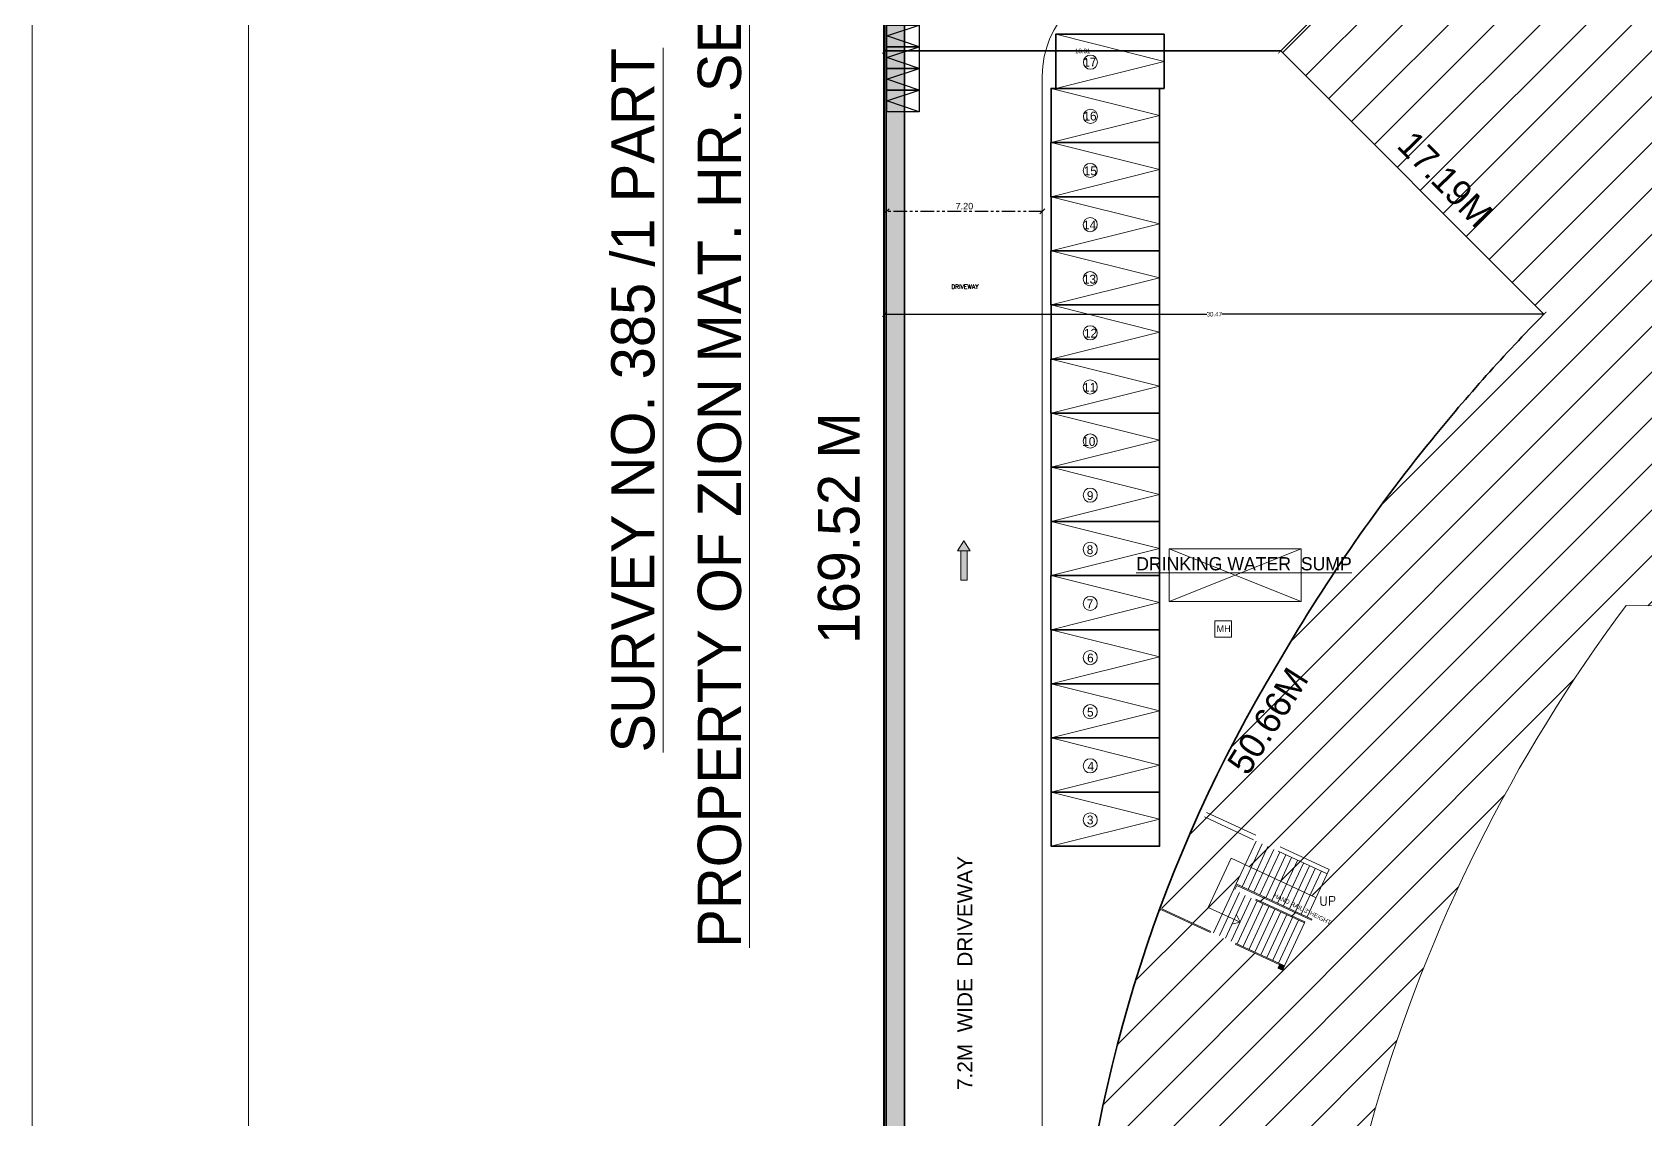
# Model space of a CAD drawing. Header units: metres. Extents: x 43 to 977, y 102 to 459.
# Drawn here: x 42.9 to 117.5, y 285.5 to 335.7 of the extents above; entities that cross this region are included whole.
import ezdxf
from ezdxf.enums import TextEntityAlignment as Align

# ---------------------------------------------------------------- set-up
doc = ezdxf.new("R2010")
doc.units = ezdxf.units.M
doc.header["$MEASUREMENT"] = 0
doc.header["$PDMODE"] = 3
for name, pattern in [('HIDDEN', [0.375, 0.25, -0.125]), ('HIDDENX2', [0.75, 0.5, -0.25]), ('PHANTOM2', [1.25, 0.625, -0.125, 0.125, -0.125, 0.125, -0.125])]:
    doc.linetypes.add(name, pattern=pattern)
doc.layers.get('0').update_dxf_attribs({"lineweight": 0})
doc.layers.get('Defpoints').update_dxf_attribs({"lineweight": 0})
for name, color, linetype, lineweight in [('6A', 30, 'Continuous', 0), ('BLK_1_LVL_0_BLDG_FOOT_PRINT', 4, 'Continuous', 35), ('BLK_1_LVL_0_REAR_SETBACK', 4, 'Continuous', 35), ('BLK_1_LVL_0_SIDE_SETBACK1', 4, 'Continuous', 35), ('Column', 1, 'Continuous', 0), ('CYCLE_PARKING', 250, 'Continuous', 0), ('dotted line', 9, 'Continuous', 0), ('DRIVEWAY', 6, 'Continuous', 35), ('ele', 8, 'Continuous', 0), ('FLOOR 03', 120, 'Continuous', 0), ('FLOOR-GROUND', 231, 'Continuous', 0), ('hatch', 7, 'Continuous', 0), ('ILAND', 7, 'Continuous', 0), ('PARKING_SLOT', 4, 'Continuous', 35), ('PLOT_BOUNDARY', 4, 'Continuous', 35), ('RTEXT', 4, 'Continuous', 0), ('RWH', 4, 'Continuous', 35), ('Staircase', 140, 'Continuous', 0), ('TE', 9, 'Continuous', 0), ('TEXT', 130, 'Continuous', 0), ('WALL', 7, 'Continuous', 0), ('WIN', 13, 'Continuous', 0)]:
    doc.layers.add(name, color=color, linetype=linetype, lineweight=lineweight)
doc.styles.add('AR', font='arial.ttf')
doc.styles.add('ARIAL', font='arial.ttf')
doc.styles.add('ARIAL NARROW', font='')
doc.styles.add('RTEXT', font='arial.ttf', dxfattribs={"width": 0.8, "height": 8})
doc.styles.get("Standard").update_dxf_attribs({"font": 'romans.shx'})
doc.styles.add('visa', font='swissc.ttf')
doc.styles.get('ARIAL NARROW').set_extended_font_data('Lydian BT')
doc.dimstyles.new('o3', dxfattribs={"dimscale": 0.23, "dimtxt": 0.9, "dimasz": 1, "dimexe": 5, "dimexo": 9, "dimgap": 0.23, "dimtad": 0, "dimzin": 3, "dimdsep": 46, "dimtxsty": 'visa', "dimblk": 'ARCHTICK', "dimcen": 0.09, "dimse1": 1, "dimse2": 1, "dimclrd": 7, "dimclre": 256, "dimclrt": 7, "dimadec": 0, "dimazin": 0, "dimtfac": 0.23, "dimtofl": 0, "dimtmove": 2, "dimatfit": 1, "dimldrblk": 'ARCHTICK', "dimfxl": 0, "dimtolj": 1, "dimtzin": 0, "dimarcsym": 0})
doc.dimstyles.new('OPEN SPACE', dxfattribs={"dimtxt": 0.3, "dimasz": 0.23, "dimexe": 0.1875, "dimexo": 0.0625, "dimgap": 0.09, "dimtad": 3, "dimzin": 0, "dimdsep": 46, "dimtxsty": 'ARIAL', "dimblk": 'OBLIQUE', "dimcen": 0.09, "dimse1": 1, "dimse2": 1, "dimclrd": 6, "dimclre": 6, "dimclrt": 7, "dimadec": 0, "dimazin": 0, "dimtfac": 0.5, "dimtix": 1, "dimtmove": 0, "dimatfit": 3, "dimfxl": 0, "dimtolj": 1, "dimtzin": 0, "dimarcsym": 0})
pattern_1 = [(0, (-28025.38965, 10171.09607), (0.476178375, 0.2749217118), [0.31745225, -0.6349045]), (120, (-28025.38965, 10171.09607), (-0.476178374, 0.2749217136), [0.31745225, -0.6349045]), (60, (-28025.38965, 10171.09607), (1e-09, 0.5498434254), [-0.6349045, 0.31745225])]

# ---------------------------------------------------------------- blocks, each defined once
blk = doc.blocks.new('_ArchTick')
at = {"color": 0, "const_width": 0.15}
blk.add_lwpolyline([(-0.5, -0.5), (0.5, 0.5)], dxfattribs=at)
blk = doc.blocks.new('*D27')
at = {"layer": 'Defpoints', "color": 0, "lineweight": 30}
for p in [(82.325, 334.836), (82.325, 334.836), (100.636, 334.836)]:
    blk.add_point(p, dxfattribs=at)
at = {"layer": 'WALL', "color": 7, "lineweight": -2}
for p, q in [((82.325, 334.836), (91.155, 334.836)), ((100.636, 334.836), (91.807, 334.836))]:
    blk.add_line(p, q, dxfattribs=at)
at = {"layer": 'WALL', "color": 7, "lineweight": -2, "xscale": 0.23, "yscale": 0.23, "zscale": 0.23, "rotation": 180}
blk.add_blockref('_ArchTick', (82.325, 334.836), dxfattribs=at)
at = {"layer": 'WALL', "color": 7, "lineweight": -2, "xscale": 0.23, "yscale": 0.23, "zscale": 0.23}
blk.add_blockref('_ArchTick', (100.636, 334.836), dxfattribs=at)
at = {"layer": 'WALL', "color": 7, "insert": (91.481, 334.836), "char_height": 0.207, "attachment_point": 5, "style": 'visa'}
blk.add_mtext('\\A1;18.31', dxfattribs=at)
blk = doc.blocks.new('*D28')
at = {"layer": 'Defpoints', "color": 0, "lineweight": 30}
for p in [(82.325, 322.674), (82.325, 322.674), (112.798, 322.674)]:
    blk.add_point(p, dxfattribs=at)
at = {"layer": 'WALL', "color": 7, "lineweight": -2}
for p, q in [((82.325, 322.674), (97.212, 322.674)), ((112.798, 322.674), (97.912, 322.674))]:
    blk.add_line(p, q, dxfattribs=at)
at = {"layer": 'WALL', "color": 7, "lineweight": -2, "xscale": 0.23, "yscale": 0.23, "zscale": 0.23, "rotation": 180}
blk.add_blockref('_ArchTick', (82.325, 322.674), dxfattribs=at)
at = {"layer": 'WALL', "color": 7, "lineweight": -2, "xscale": 0.23, "yscale": 0.23, "zscale": 0.23}
blk.add_blockref('_ArchTick', (112.798, 322.674), dxfattribs=at)
at = {"layer": 'WALL', "color": 7, "insert": (97.562, 322.674), "char_height": 0.207, "attachment_point": 5, "style": 'visa'}
blk.add_mtext('\\A1;30.47', dxfattribs=at)
blk = doc.blocks.new('_Oblique')
at = {"color": 0, "linetype": 'ByBlock', "lineweight": -2}
blk.add_line((-0.5, -0.5), (0.5, 0.5), dxfattribs=at)
blk = doc.blocks.new('*D655')
at = {"layer": 'Defpoints', "color": 0, "lineweight": 80}
for p in [(82.413, 327.424), (82.413, 326.325), (89.613, 326.325)]:
    blk.add_point(p, dxfattribs=at)
at = {"layer": 'DRIVEWAY', "color": 7, "linetype": 'PHANTOM2', "lineweight": -2}
blk.add_line((89.613, 327.424), (82.413, 327.424), dxfattribs=at)
at = {"layer": 'DRIVEWAY', "color": 7, "lineweight": -2, "xscale": 0.23, "yscale": 0.23, "zscale": 0.23, "rotation": 180}
blk.add_blockref('_Oblique', (82.413, 327.424), dxfattribs=at)
at = {"layer": 'DRIVEWAY', "color": 7, "lineweight": -2, "xscale": 0.23, "yscale": 0.23, "zscale": 0.23}
blk.add_blockref('_Oblique', (89.613, 327.424), dxfattribs=at)
at = {"layer": 'DRIVEWAY', "color": 7, "lineweight": 35, "insert": (86.013, 327.667), "char_height": 0.3, "attachment_point": 5, "style": 'ARIAL'}
blk.add_mtext('\\A1;7.20', dxfattribs=at)

msp = doc.modelspace()

# ---------------------------------------------------------------- hatches: boundary and pattern name
at = {"layer": 'ele', "lineweight": 13, "ltscale": 3}
h = msp.add_hatch(dxfattribs=at)
h.set_pattern_fill('HONEY', color=256, scale=2.539618, style=0)
h.set_pattern_definition(pattern_1)
h.paths.add_polyline_path([(82.32529, 319.82893), (83.23955, 319.82893), (83.23955, 395.27997), (82.32529, 395.27997)])
h = msp.add_hatch(dxfattribs=at)
h.set_pattern_fill('HONEY', color=256, scale=2.539618, style=0)
h.set_pattern_definition(pattern_1)
h.paths.add_polyline_path([(83.23955, 319.82893), (82.32529, 319.82893), (82.32529, 266.18665), (83.23955, 266.18665)])
at = {"layer": 'hatch'}
h = msp.add_hatch(dxfattribs=at)
h.set_pattern_fill('ANSI31', color=256, scale=0.025123, angle=245.0769231, style=0)
h.set_pattern_definition([(290.076923076, (3862.2384696, 4477.8738183), (0.002949554617, 0.0010780368296), [])])
h.paths.add_polyline_path([(100.71367, 292.36799), (100.80896, 292.57304), (100.6039, 292.66832), (100.50862, 292.46327)])
at = {"layer": 'TE', "ltscale": 45}
h = msp.add_hatch(dxfattribs=at)
h.set_pattern_fill('ANSI31', color=256, scale=12)
h.set_pattern_definition([(45, (-323199.068, -35507.0351), (-1.060660172, 1.060660172), [])])
h.paths.add_polyline_path([(91.17815, 277.58731, -0.06867483), (95.0402, 295.19823), (100.58273, 292.62276), (100.50862, 292.46327), (100.71367, 292.36799), (100.78778, 292.52747), (100.80896, 292.57304), (101.73002, 294.55521), (101.45661, 294.68225), (101.18321, 294.80929), (100.90981, 294.93633), (100.63641, 295.06338), (100.36301, 295.19042), (100.08961, 295.31746), (99.8162, 295.44451), (99.5428, 295.57155), (99.2694, 295.69859), (98.996, 295.82563), (98.7226, 295.95268), (98.44919, 296.07972), (97.52813, 294.09756), (95.05764, 295.24553, -0.01776211), (96.83528, 299.57873, -0.00085724), (96.92883, 299.78459), (102.87588, 297.02115), (102.26995, 295.71716), (101.99655, 295.84421), (101.72315, 295.97125), (101.44974, 296.09829), (101.17634, 296.22534), (100.90294, 296.35238), (100.62954, 296.47942), (100.35614, 296.60646), (100.08273, 296.73351), (99.80933, 296.86055), (99.53593, 296.98759), (99.26253, 297.11464), (98.98913, 297.24168), (98.57624, 296.35312), (98.84964, 296.22608), (99.12304, 296.09904), (99.39644, 295.97199), (99.66984, 295.84495), (99.94325, 295.71791), (100.21665, 295.59086), (100.49005, 295.46382), (100.76345, 295.33678), (101.03685, 295.20974), (101.31026, 295.08269), (101.58366, 294.95565), (101.85706, 294.82861), (102.26995, 295.71716), (102.87588, 297.02115), (96.92883, 299.78459, -0.02864471), (100.45195, 306.46156, -0.03969234), (107.60905, 316.87769, -0.00203914), (108.02069, 317.38109, -0.00474974), (108.99534, 318.54052, -0.01761821), (112.79819, 322.67404), (100.6364, 334.83589), (126.26147, 360.46096), (132.67717, 354.04527), (132.51614, 353.88424), (132.4078, 353.7759), (129.28314, 350.65124), (129.44476, 350.48962), (130.30436, 349.63003), (131.16395, 348.77043), (131.32557, 348.60881), (134.7196, 352.00284), (151.88655, 334.83589), (139.73598, 322.68532, -0.07802899), (154.40021, 302.09226, -0.0779781), (162.04496, 278.01254), (162.04759, 277.99595), (162.04759, 262.35059), (157.10482, 262.35099), (157.10482, 262.12488), (157.10482, 259.71304), (157.40629, 259.71304), (157.70777, 259.71304), (158.00925, 259.71304), (158.31073, 259.71304), (158.6122, 259.71304), (158.91368, 259.71304), (159.21516, 259.71304), (159.51663, 259.71304), (159.81811, 259.71304), (160.11959, 259.71304), (160.42107, 259.71304), (160.72254, 259.71304), (160.72254, 260.5826), (160.72254, 262.12459), (162.04759, 262.12448), (162.04759, 257.22585), (160.72254, 257.22585), (160.72254, 259.41156), (160.42107, 259.41156), (160.11959, 259.41156), (159.81811, 259.41156), (159.51663, 259.41156), (159.21516, 259.41156), (158.91368, 259.41156), (158.6122, 259.41156), (158.31073, 259.41156), (158.00925, 259.41156), (157.70777, 259.41156), (157.40629, 259.41156), (157.10482, 259.41156), (157.10482, 257.22585), (157.10482, 256.99974), (162.04759, 256.99974), (162.04759, 239.64703), (133.49294, 239.64703), (119.21746, 239.64703), (104.49117, 239.64703), (103.27278, 239.64703), (102.05314, 239.64703), (91.17815, 239.64703), (91.17815, 248.78965), (95.74946, 248.78965), (95.74946, 249.01822), (95.74946, 249.02158), (95.74946, 250.23724), (95.74946, 251.45289), (95.74946, 251.45625), (95.74946, 251.68482), (91.17815, 251.68482)])
h.paths.add_polyline_path([(102.32816, 260.21923), (102.70506, 256.68827), (149.82721, 256.68827), (149.93199, 257.36773, 0.19162182), (135.92656, 309.22222), (130.41311, 309.19492), (130.41801, 303.28228), (122.11427, 303.28228), (122.10941, 309.16642), (116.60112, 309.21609, 0.18139381), (102.32816, 260.21923)], flags=16)
h.paths.add_polyline_path([(112.38592, 270.03447), (112.38592, 266.4629), (131.9988, 266.4629), (131.9988, 270.03447)], flags=0)
h.paths.add_polyline_path([(123.47763, 285.64241), (123.47763, 283.20184), (128.64004, 283.20184), (128.64004, 285.64241)], flags=8)
h.paths.add_polyline_path([(121.03609, 282.76555), (121.03609, 280.30227), (130.15144, 280.30227), (130.15144, 282.76555)], flags=8)
h.paths.add_polyline_path([(122.93749, 279.78343), (122.93749, 277.32015), (128.50666, 277.32015), (128.50666, 279.78343)], flags=8)
h.paths.add_polyline_path([(112.38883, 270.08228), (112.38883, 266.83846), (131.74515, 266.83846), (131.74515, 270.08228)], flags=8)
h.paths.add_polyline_path([(122.11536, 317.9793), (122.11536, 312.55271), (122.16561, 312.55271), (130.07939, 312.55271), (130.12963, 312.55271), (130.12963, 317.9793), (130.07939, 317.9793), (127.96905, 317.9793), (127.96905, 317.67782), (127.96905, 317.37634), (127.96905, 317.07486), (127.96905, 316.77339), (127.96905, 316.47191), (127.96905, 316.17043), (127.96905, 315.86895), (127.96905, 315.56748), (127.96905, 315.266), (127.96905, 314.96452), (127.96905, 314.66305), (127.96905, 314.36157), (130.07939, 314.36157), (130.07939, 312.55271), (122.16561, 312.55271), (122.16561, 314.36157), (124.27595, 314.36157), (124.27595, 314.66305), (124.27595, 314.96452), (124.27595, 315.266), (124.27595, 315.56748), (124.27595, 315.86895), (124.27595, 316.17043), (124.27595, 316.47191), (124.27595, 316.77339), (124.27595, 317.07486), (124.27595, 317.37634), (124.27595, 317.67782), (124.27595, 317.9793), (122.16561, 317.9793)], flags=16)
h.paths.add_polyline_path([(123.20216, 314.96452), (122.96144, 315.266), (122.72073, 314.96452), (122.96144, 314.96452)], flags=0)
h.paths.add_polyline_path([(129.52427, 314.96452), (129.28355, 315.266), (129.04284, 314.96452), (129.28355, 314.96452)], flags=0)
h.paths.add_polyline_path([(129.28355, 314.96452), (129.28355, 315.266), (129.52427, 314.96452)], flags=0)
h.paths.add_polyline_path([(137.04442, 340.1963), (138.30419, 339.05243), (142.755, 343.6442), (141.62366, 344.77554)], flags=16)
h.paths.add_polyline_path([(151.72332, 292.57304), (151.74449, 292.52747), (151.8186, 292.36799), (152.02365, 292.46327), (151.94954, 292.62276), (151.92837, 292.66832), (152.27012, 292.82713), (152.54352, 292.95417), (152.81692, 293.08121), (153.09033, 293.20826), (153.36373, 293.3353), (153.63713, 293.46234), (153.91053, 293.58938), (154.18393, 293.71643), (154.45734, 293.84347), (154.73074, 293.97051), (155.00414, 294.09756), (154.08308, 296.07972), (153.80968, 295.95268), (153.53627, 295.82563), (153.26287, 295.69859), (152.98947, 295.57155), (152.71607, 295.44451), (152.44267, 295.31746), (152.16926, 295.19042), (151.89586, 295.06338), (151.62246, 294.93633), (151.34906, 294.80929), (150.80225, 294.55521)], flags=16)
h.paths.add_polyline_path([(126.81382, 247.18969), (127.04239, 247.18969), (129.4737, 247.18969), (129.70226, 247.18969), (129.70226, 247.57064), (129.70226, 251.60863), (129.70226, 251.98957), (129.4737, 251.98957), (128.25804, 251.98957), (127.04239, 251.98957), (126.81382, 251.98957), (126.81382, 251.60863), (126.81382, 247.57064)], flags=16)
h.paths.add_polyline_path([(127.04239, 247.41826), (129.4737, 247.41826), (129.4737, 247.57064), (129.4737, 248.63728), (129.4737, 248.94203), (129.4737, 249.24678), (129.4737, 249.55154), (129.4737, 249.85629), (129.4737, 250.16105), (129.4737, 250.4658), (129.4737, 250.77056), (129.4737, 251.07531), (129.4737, 251.38006), (129.4737, 251.60863), (129.4737, 251.68482), (128.25804, 251.68482), (127.04239, 251.68482), (127.04239, 251.60863), (127.04239, 251.38006), (127.04239, 251.07531), (127.04239, 250.77056), (127.04239, 250.4658), (127.04239, 250.16105), (127.04239, 249.85629), (127.04239, 249.55154), (127.04239, 249.24678), (127.04239, 248.94203), (127.04239, 248.63728), (127.04239, 247.57064)], flags=0)
h.paths.add_polyline_path([(150.67521, 294.82861), (150.94861, 294.95565), (151.22202, 295.08269), (151.49542, 295.20974), (151.76882, 295.33678), (152.04222, 295.46382), (152.31562, 295.59086), (152.58903, 295.71791), (152.86243, 295.84495), (153.13583, 295.97199), (153.40923, 296.09904), (153.68263, 296.22608), (153.95604, 296.35312), (153.54315, 297.24168), (153.26974, 297.11464), (152.99634, 296.98759), (152.72294, 296.86055), (152.44954, 296.73351), (152.17614, 296.60646), (151.90273, 296.47942), (151.62933, 296.35238), (151.35593, 296.22534), (151.08253, 296.09829), (150.80913, 295.97125), (150.53572, 295.84421), (150.26232, 295.71716)], flags=16)
h.paths.add_polyline_path([(119.14222, 245.81118), (119.14222, 244.38956), (132.5248, 244.38956), (132.5248, 245.81118)], flags=8)
h.paths.add_polyline_path([(120.87811, 325.04393), (120.87811, 323.59813), (131.45718, 323.59813), (131.45718, 325.04393)], flags=8)
h.paths.add_polyline_path([(155.59975, 262.1032), (155.59975, 261.16488), (156.99012, 261.16488), (156.99012, 262.1032)], flags=8)
h.paths.add_polyline_path([(124.62103, 315.90543), (124.93297, 315.90164), (124.96243, 318.32239), (124.65049, 318.32619)], flags=8)
h.paths.add_polyline_path([(124.35845, 319.0436), (124.35845, 318.40467), (125.3052, 318.40467), (125.3052, 319.0436)], flags=8)
h.paths.add_polyline_path([(102.38741, 295.88713), (102.38741, 295.2482), (103.33415, 295.2482), (103.33415, 295.88713)], flags=8)
h.paths.add_polyline_path([(139.07243, 342.05004), (139.07243, 341.34413), (140.95517, 341.34413), (140.95517, 342.05004)], flags=8)
h.paths.add_polyline_path([(149.99781, 294.93199), (150.13591, 294.65226), (152.30671, 295.72397), (152.1686, 296.00371)], flags=8)
h.paths.add_polyline_path([(149.36752, 295.88713), (149.36752, 295.2482), (150.31426, 295.2482), (150.31426, 295.88713)], flags=8)
h.paths.add_polyline_path([(96.19098, 249.99332), (96.19098, 249.28252), (97.24423, 249.28252), (97.24423, 249.99332)], flags=8)
h.paths.add_polyline_path([(96.19098, 251.17113), (96.19098, 250.46032), (97.22202, 250.46032), (97.22202, 251.17113)], flags=8)
h.paths.add_polyline_path([(127.40294, 252.84202), (127.40294, 252.36814), (128.10511, 252.36814), (128.10511, 252.84202)], flags=8)
h.paths.add_polyline_path([(128.63818, 252.84202), (128.63818, 252.36814), (129.32555, 252.36814), (129.32555, 252.84202)], flags=8)
h.paths.add_polyline_path([(128.91161, 349.84542), (128.91161, 349.13461), (129.96486, 349.13461), (129.96486, 349.84542)], flags=8)
h.paths.add_polyline_path([(129.74444, 349.01258), (129.74444, 348.30178), (130.77548, 348.30178), (130.77548, 349.01258)], flags=8)
h.paths.add_polyline_path([(124.7363, 241.53012), (124.7282, 239.68268), (130.49853, 239.65737), (130.50663, 241.50481)], flags=8)
h.paths.add_polyline_path([(107.06265, 331.42937), (105.73906, 330.14048), (109.61309, 326.16216), (110.93668, 327.45105)], flags=8)
h.paths.add_polyline_path([(111.9074, 345.83379), (113.16327, 344.47883), (117.40012, 348.40584), (116.14424, 349.7608)], flags=8)
h.paths.add_polyline_path([(136.99224, 349.09609), (135.67836, 347.79732), (139.73953, 343.68889), (141.05342, 344.98767)], flags=8)
h.paths.add_polyline_path([(160.14384, 264.91492), (161.99129, 264.90682), (162.01663, 270.68364), (160.16918, 270.69174)], flags=8)
h.paths.add_polyline_path([(94.46202, 311.65734), (94.46202, 310.42534), (103.43465, 310.42534), (103.43465, 311.65734)], flags=24)
h.paths.add_polyline_path([(100.36367, 296.00371), (100.22556, 295.72397), (102.39636, 294.65226), (102.53446, 294.93199)], flags=24)
h.paths.add_polyline_path([(156.97285, 259.2463), (156.98812, 258.93471), (159.40615, 259.05321), (159.39088, 259.36481)], flags=24)
h.paths.add_polyline_path([(102.91115, 238.99912), (103.61826, 238.99912), (103.61826, 240.97791), (102.91115, 240.97791)], flags=24)
h.paths.add_polyline_path([(90.72716, 254.00341), (92.57461, 253.99531), (92.59995, 259.77213), (90.7525, 259.78023)], flags=24)
h.paths.add_polyline_path([(97.73608, 301.95905), (99.29731, 300.97128), (102.38858, 305.85725), (100.82734, 306.84501)], flags=24)
h.paths.add_polyline_path([(157.6124, 290.06676), (159.26803, 290.88652), (156.70254, 296.06791), (155.04691, 295.24815)], flags=24)
h.paths.add_polyline_path([(142.83889, 328.3919), (144.09477, 327.03695), (148.16738, 330.81173), (146.9115, 332.16669)], flags=24)
at = {"layer": 'TEXT', "lineweight": -2}
h = msp.add_hatch(color=256, dxfattribs=at)
h.paths.add_polyline_path([(85.9873, 312.20252), (86.27901, 311.74875), (85.69559, 311.74875)])
h.paths.add_polyline_path([(86.13315, 311.74875), (86.13315, 310.39207), (85.84144, 310.39207), (85.84144, 311.74875)])

# ---------------------------------------------------------------- linework, layer by layer
at = {"layer": 'BLK_1_LVL_0_BLDG_FOOT_PRINT', "color": 1, "lineweight": 35}
msp.add_lwpolyline([(126.2631, 360.46096), (100.63803, 334.83589), (112.79982, 322.67404, 0.02441008), (107.61068, 316.87769, 0.03969234), (100.45358, 306.46156, 0.11653594), (91.17978, 277.58731), (91.17978, 239.64703), (162.05085, 239.64703), (162.04922, 277.99595, 0.15701398), (139.73761, 322.68532), (151.88818, 334.83589)], format="xyb", close=True, dxfattribs=at)
at = {"layer": 'BLK_1_LVL_0_REAR_SETBACK', "color": 11, "lineweight": 35, "ltscale": 20}
msp.add_lwpolyline([(177.50114, 397.7196), (82.32691, 397.7196), (82.32691, 334.83589), (100.63803, 334.83589), (126.2631, 360.46096), (151.88818, 334.83589), (177.21386, 334.83589), (177.21386, 376.99535)], close=True, dxfattribs=at)
at = {"layer": 'BLK_1_LVL_0_SIDE_SETBACK1', "color": 171, "lineweight": 35, "ltscale": 20}
msp.add_lwpolyline([(112.79982, 322.67404), (100.63803, 334.83589), (82.32691, 334.83589), (82.32691, 239.64703), (91.17978, 239.64703), (91.17978, 277.58731, -0.11653594), (100.45358, 306.46156, -0.03969234), (107.61068, 316.87769, -0.02441008)], format="xyb", close=True, dxfattribs=at)
at = {"layer": 'Column'}
msp.add_lwpolyline([(100.80896, 292.57304), (100.71367, 292.36799), (100.50862, 292.46327), (100.6039, 292.66832)], close=True, dxfattribs=at)
at = {"layer": 'CYCLE_PARKING', "color": 7, "lineweight": 30, "ltscale": 20}
for p, q in [((82.42845, 335.52986), (83.92845, 336.02986)), ((83.92845, 335.02986), (82.42845, 335.52986)), ((82.42845, 334.52986), (83.92845, 335.02986)), ((83.92845, 334.02986), (82.42845, 334.52986)), ((82.42845, 333.52986), (83.92845, 334.02986)), ((83.92845, 333.02986), (82.42845, 333.52986)), ((82.42845, 332.52986), (83.92845, 333.02986)), ((83.92845, 332.02986), (82.42845, 332.52986))]:
    msp.add_line(p, q, dxfattribs=at)
at = {"layer": 'CYCLE_PARKING', "color": 250, "lineweight": 30, "ltscale": 20}
for points in [[(82.42845, 335.02986), (82.42845, 336.02986), (83.92845, 336.02986), (83.92845, 335.02986)], [(82.42845, 334.02986), (82.42845, 335.02986), (83.92845, 335.02986), (83.92845, 334.02986)], [(82.42845, 333.02986), (82.42845, 334.02986), (83.92845, 334.02986), (83.92845, 333.02986)], [(82.42845, 332.02986), (82.42845, 333.02986), (83.92845, 333.02986), (83.92845, 332.02986)]]:
    msp.add_lwpolyline(points, close=True, dxfattribs=at)
at = {"layer": 'dotted line'}
msp.add_lwpolyline([(102.26995, 295.71716), (98.33693, 297.54474), (97.28097, 295.27226), (98.75337, 294.58808), (98.58141, 294.93342), (98.75337, 294.58808), (98.37853, 294.49682)], dxfattribs=at)
at = {"layer": 'FLOOR 03', "color": 30, "ltscale": 20}
msp.add_lwpolyline([(117.34097, 166.57067), (117.34097, 228.22561), (82.32529, 228.22561), (82.32529, 397.71801)], dxfattribs=at)
at = {"layer": 'FLOOR 03', "color": 42, "ltscale": 20}
msp.add_lwpolyline([(83.23955, 229.21637), (82.32529, 229.21637), (82.32529, 397.71801), (83.23955, 397.71801)], close=True, dxfattribs=at)
at = {"layer": 'FLOOR-GROUND', "color": 6, "ltscale": 20}
for p, q in [((82.32529, 228.45529), (82.32529, 397.71801)), ((82.32529, 397.71801), (82.32529, 232.26391)), ((82.32529, 397.71801), (82.32529, 232.26391)), ((82.32529, 228.22561), (82.32529, 397.71801))]:
    msp.add_line(p, q, dxfattribs=at)
at = {"layer": 'FLOOR-GROUND', "color": 2, "ltscale": 20}
msp.add_lwpolyline([(117.34097, 166.57067), (117.34097, 228.22561), (82.32529, 228.22561), (82.32529, 397.71801)], dxfattribs=at)
at = {"layer": 'FLOOR-GROUND', "color": 7, "lineweight": 80, "ltscale": 20}
msp.add_lwpolyline([(117.34097, 166.57067), (117.34097, 228.22561), (82.32529, 228.22561), (82.32529, 397.71801)], dxfattribs=at)
at = {"layer": 'FLOOR-GROUND', "color": 140, "ltscale": 20}
for points in [[(95.24544, 335.60578), (95.24544, 333.10538), (90.23405, 333.10538), (90.23405, 335.60578), (95.24544, 335.60578)], [(95.02988, 333.10538), (95.02988, 330.60499), (90.0185, 330.60499), (90.0185, 333.10538), (95.02988, 333.10538)], [(95.02988, 330.60499), (95.02988, 328.10459), (90.0185, 328.10459), (90.0185, 330.60499), (95.02988, 330.60499)], [(95.02988, 328.10459), (95.02988, 325.6042), (90.0185, 325.6042), (90.0185, 328.10459), (95.02988, 328.10459)], [(95.02988, 325.6042), (95.02988, 323.1038), (90.0185, 323.1038), (90.0185, 325.6042), (95.02988, 325.6042)], [(95.02988, 323.1038), (95.02988, 320.6034), (90.0185, 320.6034), (90.0185, 323.1038), (95.02988, 323.1038)], [(95.02988, 320.6034), (95.02988, 318.10301), (90.0185, 318.10301), (90.0185, 320.6034), (95.02988, 320.6034)], [(95.02988, 318.10301), (95.02988, 315.60261), (90.0185, 315.60261), (90.0185, 318.10301), (95.02988, 318.10301)], [(95.02988, 315.60261), (95.02988, 313.10221), (90.0185, 313.10221), (90.0185, 315.60261), (95.02988, 315.60261)], [(95.02988, 313.10221), (95.02988, 310.60182), (90.0185, 310.60182), (90.0185, 313.10221), (95.02988, 313.10221)], [(95.02988, 310.60182), (95.02988, 308.10142), (90.0185, 308.10142), (90.0185, 310.60182), (95.02988, 310.60182)], [(95.02988, 308.10142), (95.02988, 305.60103), (90.0185, 305.60103), (90.0185, 308.10142), (95.02988, 308.10142)], [(95.02988, 305.60103), (95.02988, 303.10063), (90.0185, 303.10063), (90.0185, 305.60103), (95.02988, 305.60103)], [(95.02988, 303.10063), (95.02988, 300.60023), (90.0185, 300.60023), (90.0185, 303.10063), (95.02988, 303.10063)], [(95.02988, 300.60023), (95.02988, 298.09984), (90.0185, 298.09984), (90.0185, 300.60023), (95.02988, 300.60023)]]:
    msp.add_lwpolyline(points, dxfattribs=at)
at = {"layer": 'ILAND', "color": 5, "ltscale": 45}
msp.add_arc((153.49935, 280.13995), 58.78104, 139.2105202, 140.6869544, dxfattribs=at)
at = {"layer": 'PARKING_SLOT', "color": 30, "lineweight": 35, "ltscale": 20}
for points in [[(95.24544, 335.60578), (90.23405, 335.60578), (90.23405, 333.10538), (95.24544, 333.10538)], [(95.02988, 333.10538), (90.0185, 333.10538), (90.0185, 330.60499), (95.02988, 330.60499)], [(95.02557, 330.60499), (90.01418, 330.60499), (90.01418, 328.10459), (95.02557, 328.10459)], [(95.02988, 328.10459), (90.0185, 328.10459), (90.0185, 325.6042), (95.02988, 325.6042)], [(95.02557, 325.6042), (90.01418, 325.6042), (90.01418, 323.1038), (95.02557, 323.1038)], [(95.02988, 323.1038), (90.0185, 323.1038), (90.0185, 320.6034), (95.02988, 320.6034)], [(95.02557, 320.6034), (90.01418, 320.6034), (90.01418, 318.10301), (95.02557, 318.10301)], [(95.02988, 318.10301), (90.0185, 318.10301), (90.0185, 315.60261), (95.02988, 315.60261)], [(95.02988, 315.60261), (90.0185, 315.60261), (90.0185, 313.10221), (95.02988, 313.10221)], [(95.0342, 313.10221), (90.02282, 313.10221), (90.02282, 310.60182), (95.0342, 310.60182)], [(95.02557, 310.60182), (90.01418, 310.60182), (90.01418, 308.10142), (95.02557, 308.10142)], [(95.02988, 308.10142), (90.0185, 308.10142), (90.0185, 305.60103), (95.02988, 305.60103)], [(95.02988, 305.60103), (90.0185, 305.60103), (90.0185, 303.10063), (95.02988, 303.10063)], [(95.0342, 303.10063), (90.02282, 303.10063), (90.02282, 300.60023), (95.0342, 300.60023)], [(95.0342, 300.60023), (90.02282, 300.60023), (90.02282, 298.09984), (95.0342, 298.09984)]]:
    msp.add_lwpolyline(points, close=True, dxfattribs=at)
at = {"layer": 'PLOT_BOUNDARY', "color": 70, "lineweight": 35, "ltscale": 20}
msp.add_lwpolyline([(117.3426, 166.57226), (117.3426, 228.2272), (82.32691, 228.2272), (82.32691, 397.7196), (177.50114, 397.7196), (177.21386, 376.99535), (177.21386, 284.04533), (177.5601, 192.75116)], close=True, dxfattribs=at)
at = {"layer": 'RWH', "color": 130, "lineweight": 35, "ltscale": 20}
msp.add_lwpolyline([(117.34097, 228.22561), (117.34097, 229.21637), (83.23955, 229.21637), (83.23955, 396.80374), (176.46541, 396.80374), (176.29796, 382.42939), (177.28757, 382.42858), (177.4691, 395.52431), (177.50114, 397.71801), (82.32529, 397.71801), (82.32529, 228.22561)], close=True, dxfattribs=at)
at = {"layer": 'Staircase', "linetype": 'HIDDEN', "ltscale": 10}
for p, q in [((102.87588, 297.02115), (96.92883, 299.78459)), ((102.77737, 296.8176), (96.83528, 299.57873)), ((99.4973, 298.33529), (98.57624, 296.35312)), ((99.7707, 298.20824), (98.84964, 296.22608)), ((100.0441, 298.0812), (99.12304, 296.09904)), ((98.44919, 296.07972), (97.52813, 294.09756)), ((98.7226, 295.95268), (97.80153, 293.97051)), ((101.75119, 294.60077), (98.51593, 296.10411)), ((100.78778, 292.52747), (95.0402, 295.19823)), ((100.80896, 292.57304), (95.05764, 295.24553)), ((98.996, 295.82563), (98.07494, 293.84347)), ((99.2694, 295.69859), (98.34834, 293.71643)), ((99.5428, 295.57155), (98.62174, 293.58938)), ((99.8162, 295.44451), (98.89514, 293.46234)), ((100.08961, 295.31746), (99.16854, 293.3353)), ((100.36301, 295.19042), (99.44195, 293.20826)), ((100.63641, 295.06338), (99.71535, 293.08121)), ((100.90981, 294.93633), (99.98875, 292.95417)), ((101.18321, 294.80929), (100.26215, 292.82713)), ((101.45661, 294.68225), (100.53555, 292.70008)), ((101.73002, 294.55521), (100.80896, 292.57304))]:
    msp.add_line(p, q, dxfattribs=at)
at = {"layer": 'Staircase'}
for p, q in [((100.3175, 297.95416), (99.39644, 295.97199)), ((100.5909, 297.82711), (99.66984, 295.84495)), ((100.86431, 297.70007), (99.94325, 295.71791)), ((101.13771, 297.57303), (100.21665, 295.59086)), ((101.41111, 297.44599), (100.49005, 295.46382)), ((101.68451, 297.31894), (100.76345, 295.33678)), ((101.95791, 297.1919), (101.03685, 295.20974)), ((102.23132, 297.06486), (101.31026, 295.08269)), ((102.50472, 296.93781), (101.58366, 294.95565)), ((102.87588, 297.02115), (101.85706, 294.82861)), ((98.44919, 296.07972), (98.57624, 296.35312)), ((98.51593, 296.10411), (98.60063, 296.28638)), ((102.07658, 294.7266), (98.57624, 296.35312)), ((98.60063, 296.28638), (102.05349, 294.68193)), ((101.75119, 294.60077), (101.73002, 294.55521)), ((102.05349, 294.68193), (102.07658, 294.7266))]:
    msp.add_line(p, q, dxfattribs=at)
at = {"layer": 'Staircase', "linetype": 'HIDDEN', "ltscale": 10}
msp.add_lwpolyline([(101.73002, 294.55521), (98.44919, 296.07972)], dxfattribs=at)
at = {"layer": 'TEXT', "color": 5}
for p, q in [((83.23955, 236.75903), (83.23955, 396.80374)), ((83.23955, 229.21637), (83.23955, 389.18489))]:
    msp.add_line(p, q, dxfattribs=at)
at = {"layer": 'TEXT', "color": 4, "linetype": 'Continuous'}
for points in [[(86.27901, 311.74875), (85.69559, 311.74875), (85.9873, 312.20585), (85.9873, 312.20585)], [(86.13315, 310.39207), (85.84144, 310.39207), (85.84144, 311.74875), (86.13315, 311.74875)]]:
    msp.add_lwpolyline(points, close=True, dxfattribs=at)
at = {"layer": 'TEXT'}
for centre in [(91.83874, 334.31833), (91.83874, 331.81793), (91.828, 329.31699), (91.828, 326.81659), (91.828, 324.31619), (91.828, 321.8158), (91.828, 319.3154), (91.828, 316.81501), (91.828, 314.31461), (91.828, 311.81421), (91.828, 309.31382), (91.828, 306.81342), (91.828, 304.31302), (91.828, 301.81263), (91.828, 299.31223)]:
    msp.add_circle(centre, 0.3281, dxfattribs=at)
at = {"layer": 'WALL', "ltscale": 20}
for p, q in [((95.24544, 334.35558), (90.23405, 335.60578)), ((90.23405, 333.10538), (95.24544, 334.35558)), ((95.02988, 331.85519), (90.0185, 333.10538)), ((90.0185, 330.60499), (95.02988, 331.85519)), ((95.02988, 329.35479), (90.0185, 330.60499)), ((90.0185, 328.10459), (95.02988, 329.35479)), ((95.02988, 326.85439), (90.0185, 328.10459)), ((90.0185, 325.6042), (95.02988, 326.85439)), ((95.02988, 324.354), (90.0185, 325.6042)), ((90.0185, 323.1038), (95.02988, 324.354)), ((95.02988, 321.8536), (90.0185, 323.1038)), ((90.0185, 320.6034), (95.02988, 321.8536)), ((95.02988, 319.35321), (90.0185, 320.6034)), ((90.0185, 318.10301), (95.02988, 319.35321)), ((95.02988, 316.85281), (90.0185, 318.10301)), ((90.0185, 315.60261), (95.02988, 316.85281)), ((95.02988, 314.35241), (90.0185, 315.60261)), ((90.0185, 313.10221), (95.02988, 314.35241)), ((95.02988, 311.85202), (90.0185, 313.10221)), ((90.0185, 310.60182), (95.02988, 311.85202)), ((95.02988, 309.35162), (90.0185, 310.60182)), ((90.0185, 308.10142), (95.02988, 309.35162)), ((95.02988, 306.85122), (90.0185, 308.10142)), ((90.0185, 305.60103), (95.02988, 306.85122)), ((95.02988, 304.35083), (90.0185, 305.60103)), ((90.0185, 303.10063), (95.02988, 304.35083)), ((95.02988, 301.85043), (90.0185, 303.10063)), ((90.0185, 300.60023), (95.02988, 301.85043)), ((95.02988, 299.35004), (90.0185, 300.60023)), ((95.02988, 299.35004), (90.0185, 298.09984))]:
    msp.add_line(p, q, dxfattribs=at)
at = {"layer": 'WALL', "color": 8, "linetype": 'HIDDENX2', "ltscale": 20}
for p, q in [((95.4824, 311.84034), (101.57748, 309.40231)), ((101.57748, 311.84034), (95.4824, 309.40231))]:
    msp.add_line(p, q, dxfattribs=at)
at = {"layer": 'WALL', "ltscale": 20}
for points in [[(42.9277, 459.34744), (977.0464, 459.34744), (977.0464, 102.30568), (42.9277, 102.30568)], [(52.9277, 449.34744), (967.0464, 449.34744), (967.0464, 112.30568), (52.9277, 112.30568)]]:
    msp.add_lwpolyline(points, close=True, dxfattribs=at)
at = {"layer": 'WALL', "color": 230}
msp.add_lwpolyline([(139.73598, 322.68532), (151.88655, 334.83589), (126.26147, 360.46096), (100.6364, 334.83589), (112.79819, 322.67404)], dxfattribs=at)
at = {"layer": 'WALL', "color": 8, "linetype": 'HIDDENX2', "ltscale": 20}
for points in [[(95.4824, 311.84034), (101.57748, 311.84034), (101.57748, 309.40231), (95.4824, 309.40231)], [(97.59301, 307.75359), (98.35489, 307.75359), (98.35489, 308.51547), (97.59301, 308.51547)]]:
    msp.add_lwpolyline(points, close=True, dxfattribs=at)
at = {"layer": 'WALL'}
msp.add_lwpolyline([(130.41801, 303.28228), (130.41311, 309.19492), (135.92656, 309.22222, -0.19162182), (149.93199, 257.36773), (149.82721, 256.68827), (149.82721, 256.68827), (102.70506, 256.68827), (102.32816, 260.21923, -0.18139381), (116.60112, 309.21609), (122.10941, 309.16642), (122.11427, 303.28228), (130.41801, 303.28228), (130.41311, 309.19492), (135.92656, 309.22222)], format="xyb", dxfattribs=at)
at = {"layer": 'WALL', "lineweight": 9}
msp.add_arc((94.11272, 333.67021), 4.5, 90, 180, dxfattribs=at)
at = {"layer": 'WIN', "color": 7, "lineweight": 9}
for p, q in [((82.41272, 393.10391), (82.41272, 232.83971)), ((89.61272, 333.67021), (89.61272, 240.03971))]:
    msp.add_line(p, q, dxfattribs=at)

# ---------------------------------------------------------------- texts
at = {"layer": '6A', "style": 'AR'}
msp.add_text('7.2M  WIDE  DRIVEWAY', height=0.6856969, rotation=90, dxfattribs=at).set_placement((86.37439, 286.83899))
at = {"layer": 'DRIVEWAY', "color": 7, "lineweight": 35, "insert": (86.03566, 324.04366), "char_height": 0.2, "width": 1.5154454, "attachment_point": 2}
msp.add_mtext('DRIVEWAY', dxfattribs=at)
at = {"layer": 'RTEXT', "style": 'RTEXT', "width": 0.8}
msp.add_text("HAND RAIL 3' HEIGHT", height=0.2009848, rotation=333.724584, dxfattribs=at).set_placement((100.28065, 295.75874))
at = {"layer": 'TEXT', "color": 7, "style": 'ARIAL NARROW'}
for s, p in [('%%UPROPERTY OF ZION MAT. HR. SEC. SCHOOL', (75.68645, 293.40888)), ('%%USURVEY NO. 385 /1 PART', (71.68781, 302.42731))]:
    msp.add_text(s, height=2, rotation=90, dxfattribs=at).set_placement(p)
at = {"layer": 'TEXT', "style": 'ARIAL NARROW'}
for s, height, rotation, p in [('17', 0.406339, 2.4024312, (91.51652, 334.10197)), ('16', 0.406339, 1.2863422, (91.52014, 331.61671)), ('17.19M', 1.2, 314.239049, (105.94922, 330.41138)), ('50.66M', 1.2, 57.6792015, (99.10732, 301.30607))]:
    msp.add_text(s, height=height, rotation=rotation, dxfattribs=at).set_placement(p)
for s, height, p in [('15', 0.406339, (91.53073, 329.09431)), ('14', 0.406339, (91.49659, 326.59392)), ('13', 0.406339, (91.49207, 324.09352)), ('12', 0.406339, (91.54043, 321.59313)), ('11', 0.406339, (91.50204, 319.09273)), ('10', 0.406339, (91.45957, 316.59233)), ('9', 0.40634, (91.67255, 314.09194)), ('8', 0.40634, (91.66632, 311.59154)), ('7', 0.40634, (91.66069, 309.09115)), ('6', 0.40634, (91.68711, 306.59075)), ('5', 0.40634, (91.67951, 304.09035)), ('4', 0.40634, (91.6996, 301.58996)), ('3', 0.40634, (91.67496, 299.10784))]:
    msp.add_text(s, height=height, dxfattribs=at).set_placement(p)
msp.add_text('%%UDRINKING WATER  SUMP', height=0.6095083, dxfattribs=at).set_placement((98.93638, 310.8425), align=Align.CENTER)
at = {"layer": 'WALL', "color": 8, "linetype": 'HIDDENX2', "ltscale": 20, "style": 'ARIAL NARROW'}
msp.add_text('MH', height=0.311992, dxfattribs=at).set_placement((97.99346, 307.98891), align=Align.CENTER)
at = {"layer": 'WALL', "color": 171, "lineweight": -3, "insert": (80.21857, 312.79244), "char_height": 1.92, "attachment_point": 5, "rotation": 90, "style": 'ARIAL NARROW'}
msp.add_mtext('169.52 M', dxfattribs=at)
at = {"layer": 'WIN', "lineweight": 9}
msp.add_text('UP', height=0.422068, dxfattribs=at).set_placement((102.41431, 295.35857))

# ---------------------------------------------------------------- dimensions: what is measured, and where the dimension line sits
at = {"layer": 'DRIVEWAY', "color": 7, "lineweight": 35}
dim = msp.add_linear_dim(base=(82.41272, 327.42385), p1=(89.61272, 326.32466), p2=(82.41272, 326.32466), dimstyle='OPEN SPACE', override={"dimpost": '\\X', "dimclrd": 7, "dimfxl": 0, "dimarcsym": 2}, dxfattribs=at)
dim.commit()
dim.dimension.update_dxf_attribs({"geometry": '*D655', "text_midpoint": (86.01272, 327.66702)})
at = {"layer": 'WALL'}
for base, p1, p2, picture, middle in [((82.32529, 334.83589), (100.6364, 334.83589), (82.32529, 334.83589), '*D27', (91.48084, 334.83589)), ((82.32529, 322.67404), (112.79819, 322.67404), (82.32529, 322.67404), '*D28', (97.56174, 322.67404))]:
    dim = msp.add_linear_dim(base=base, p1=p1, p2=p2, dimstyle='o3', override={"dimpost": '\\X'}, dxfattribs=at)
    dim.commit()
    dim.dimension.update_dxf_attribs({"geometry": picture, "text_midpoint": middle})

doc.saveas('drawing.dxf')
